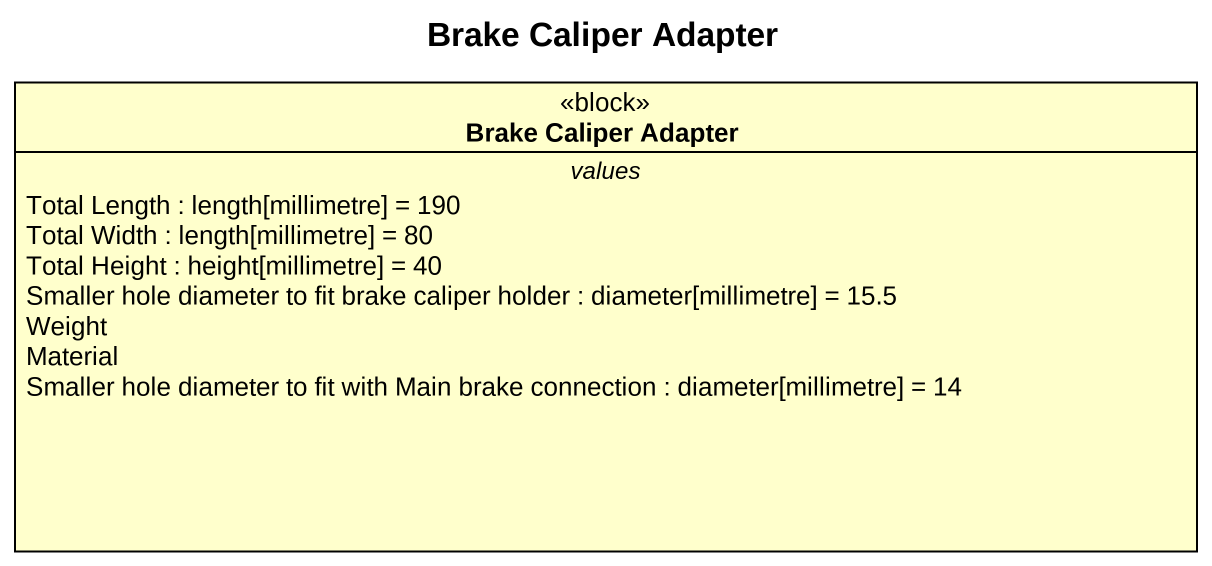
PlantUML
@startuml
title Brake Caliper Adapter
hide circle
hide empty members
class "Brake Caliper Adapter" as Brake_Caliper_Adapter <<block>> {
  -- values --
  Total Length : length[millimetre] = 190
  Total Width : length[millimetre] = 80
  Total Height : height[millimetre] = 40
  Smaller hole diameter to fit brake caliper holder : diameter[millimetre] = 15.5
  Weight
  Material
  Smaller hole diameter to fit with Main brake connection : diameter[millimetre] = 14
}
@enduml
